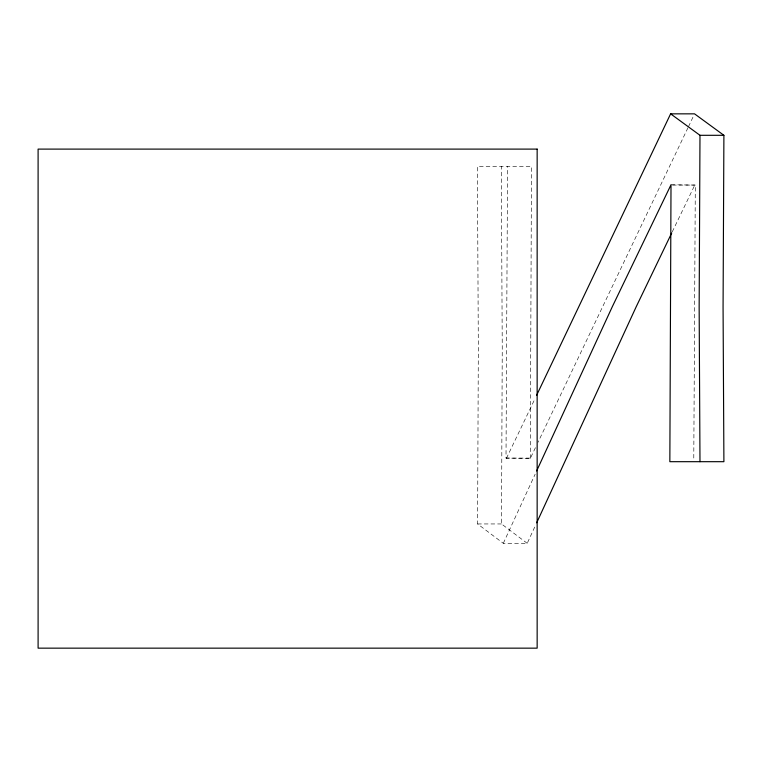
<?xml version="1.0" encoding="UTF-8"?>
<svg xmlns="http://www.w3.org/2000/svg" width="762" height="762" viewBox="0 0 762 762"><rect width="100%" height="100%" fill="white"/><g stroke="black" fill="none" stroke-linecap="round" stroke-linejoin="round"><path stroke-width="0.57" stroke-dasharray="3.81 2.86" d="M671.008 184.775L695.306 185.071L693.772 460.505M535.429 447.694L530.314 458.381L506.006 458.086L507.549 166.43M530.314 458.381L531.466 166.43L477.412 166.43L478.326 347.986L477.603 523.951L503.301 543.316L527.218 543.316L535.181 526.037M527.218 543.316L501.52 523.951L502.244 347.986L501.329 166.43M503.301 543.316L535.153 474.193M687.953 127.768L537.991 442.341M688.467 126.702L694.03 114.919M506.397 458.381L535.086 398.507M672.255 231.858L694.915 184.775M672.532 185.071L695.306 185.071M506.006 458.086L529.923 458.086M477.603 523.951L501.52 523.951"/><path stroke-width="1.14" d="M536.619 395.297L670.617 113.843L699.983 135.303L699.154 307.191L699.983 461.686M670.617 113.843L694.534 113.843L723.9 135.303L723.071 307.191L723.9 461.686L669.846 461.686L671.008 184.775L612.277 306.772L536.639 470.954M536.677 522.799L636.194 306.772L671.741 232.934M699.983 135.303L723.9 135.303M537.153 149.104L38.1 149.104L38.1 648.157L537.153 648.157L537.153 149.104"/></g></svg>
